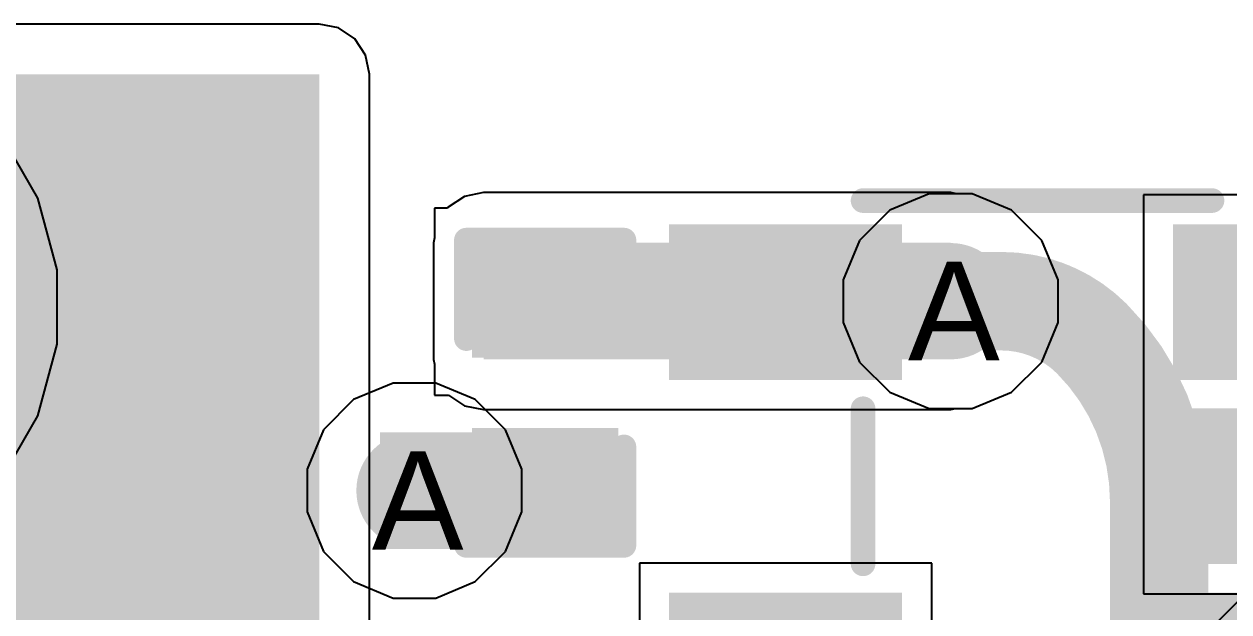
# Model space of a CAD drawing. Header units: inches. Extents: x 0 to 208, y 0 to 213.
# Drawn here: x 5.4922 to 5.7369, y 3.7835 to 3.9029 of the extents above; entities that cross this region are included whole.
import ezdxf

# ---------------------------------------------------------------- set-up
doc = ezdxf.new("R2010")
doc.units = ezdxf.units.IN
doc.header["$MEASUREMENT"] = 0
for name, color, linetype in [('Bottom Layer', 5, 'Continuous'), ('Bottom Overlay', 54, 'Continuous'), ('Bottom Paste', 16, 'Continuous'), ('Bottom Solder', 6, 'Continuous'), ('Drill Drawing', 1, 'Continuous'), ('L2_GND1', 16, 'Continuous'), ('L3_SIG1', 76, 'Continuous'), ('L4_PWR', 90, 'Continuous'), ('L5_GND2', 156, 'Continuous'), ('L6_SIG2', 130, 'Continuous'), ('L7_GND3', 216, 'Continuous'), ('Top Layer', 1, 'Continuous'), ('Via Holes', 16, 'Continuous')]:
    doc.layers.add(name, color=color, linetype=linetype)
doc.styles.add('Arial', font='', dxfattribs={"height": 0.2})
doc.styles.get('Arial').set_extended_font_data('Arial')

# ---------------------------------------------------------------- blocks, each defined once
blk = doc.blocks.new('SC_74A_B_20')
at = {"layer": 'Bottom Layer'}
for points in [[(-0.0315008, 0.0255888), (-0.0708708, 0.0255888), (-0.0708708, 0.0492108), (-0.0315008, 0.0492108)], [(0.0708692, 0.0255888), (0.0314992, 0.0255888), (0.0314992, 0.0492108), (0.0708692, 0.0492108)], [(-0.0315008, -0.0118112), (-0.0708708, -0.0118112), (-0.0708708, 0.0118108), (-0.0315008, 0.0118108)], [(-0.0315008, -0.0492112), (-0.0708708, -0.0492112), (-0.0708708, -0.0255892), (-0.0315008, -0.0255892)], [(0.0708692, -0.0492112), (0.0314992, -0.0492112), (0.0314992, -0.0255892), (0.0708692, -0.0255892)]]:
    blk.add_hatch(color=5, dxfattribs=at).paths.add_polyline_path(points)
at = {"layer": 'Bottom Paste'}
for points in [[(-0.0315008, 0.0255888), (-0.0708708, 0.0255888), (-0.0708708, 0.0492108), (-0.0315008, 0.0492108)], [(0.0708692, 0.0255888), (0.0314992, 0.0255888), (0.0314992, 0.0492108), (0.0708692, 0.0492108)], [(-0.0315008, -0.0118112), (-0.0708708, -0.0118112), (-0.0708708, 0.0118108), (-0.0315008, 0.0118108)], [(-0.0315008, -0.0492112), (-0.0708708, -0.0492112), (-0.0708708, -0.0255892), (-0.0315008, -0.0255892)], [(0.0708692, -0.0492112), (0.0314992, -0.0492112), (0.0314992, -0.0255892), (0.0708692, -0.0255892)]]:
    blk.add_hatch(color=16, dxfattribs=at).paths.add_polyline_path(points)
at = {"layer": 'Bottom Solder'}
for points in [[(-0.0275008, 0.0215888), (-0.0748708, 0.0215888), (-0.0748708, 0.0532108), (-0.0275008, 0.0532108)], [(0.0748692, 0.0215888), (0.0274992, 0.0215888), (0.0274992, 0.0532108), (0.0748692, 0.0532108)], [(-0.0275008, -0.0158112), (-0.0748708, -0.0158112), (-0.0748708, 0.0158108), (-0.0275008, 0.0158108)], [(-0.0275008, -0.0532112), (-0.0748708, -0.0532112), (-0.0748708, -0.0215892), (-0.0275008, -0.0215892)], [(0.0748692, -0.0532112), (0.0274992, -0.0532112), (0.0274992, -0.0215892), (0.0748692, -0.0215892)]]:
    blk.add_hatch(color=6, dxfattribs=at).paths.add_polyline_path(points)
at = {"layer": 'Bottom Overlay'}
for points in [[(0.0354342, 0.0580218, 0.005, 0.005, 0), (-0.0354318, 0.0580218, 0.005, 0.005, 0)], [(0.0354342, 0.0157458, 0.005, 0.005, 0), (0.0354342, -0.0157502, 0.005, 0.005, 0)], [(-0.0835278, -0.0320002, 0.005, 0.005, 0), (-0.0835278, -0.0420002, 0.005, 0.005, 0)], [(-0.0785278, -0.0370002, 0.005, 0.005, 0), (-0.0835278, -0.0320002, 0.005, 0.005, 0)], [(-0.0785278, -0.0370002, 0.005, 0.005, 0), (-0.0835278, -0.0420002, 0.005, 0.005, 0)], [(0.0354342, -0.0580262, 0.005, 0.005, 0), (-0.0354318, -0.0580262, 0.005, 0.005, 0)]]:
    blk.add_lwpolyline(points, format="xyseb", dxfattribs=at)
for points in [[(-0.0366818, 0.0580218, 0.0025, 0.0025, 1), (-0.0341818, 0.0580218, 0.0025, 0.0025, 1)], [(0.0341842, 0.0580218, 0.0025, 0.0025, 1), (0.0366842, 0.0580218, 0.0025, 0.0025, 1)], [(0.0341842, 0.0157458, 0.0025, 0.0025, 1), (0.0366842, 0.0157458, 0.0025, 0.0025, 1)], [(0.0341842, -0.0157502, 0.0025, 0.0025, 1), (0.0366842, -0.0157502, 0.0025, 0.0025, 1)], [(-0.0847778, -0.0320002, 0.0025, 0.0025, 1), (-0.0822778, -0.0320002, 0.0025, 0.0025, 1)], [(-0.0847778, -0.0320002, 0.0025, 0.0025, 1), (-0.0822778, -0.0320002, 0.0025, 0.0025, 1)], [(-0.0797778, -0.0370002, 0.0025, 0.0025, 1), (-0.0772778, -0.0370002, 0.0025, 0.0025, 1)], [(-0.0797778, -0.0370002, 0.0025, 0.0025, 1), (-0.0772778, -0.0370002, 0.0025, 0.0025, 1)], [(-0.0847778, -0.0420002, 0.0025, 0.0025, 1), (-0.0822778, -0.0420002, 0.0025, 0.0025, 1)], [(-0.0847778, -0.0420002, 0.0025, 0.0025, 1), (-0.0822778, -0.0420002, 0.0025, 0.0025, 1)], [(-0.0366818, -0.0580262, 0.0025, 0.0025, 1), (-0.0341818, -0.0580262, 0.0025, 0.0025, 1)], [(0.0341842, -0.0580262, 0.0025, 0.0025, 1), (0.0366842, -0.0580262, 0.0025, 0.0025, 1)]]:
    blk.add_lwpolyline(points, format="xyseb", close=True, dxfattribs=at)
blk = doc.blocks.new('C___0402_B_61')
at = {"layer": 'Bottom Layer'}
for points in [[(-0.009499800000000001, 0.0125002), (-0.0094998, -0.0124998), (-0.0274998, -0.0124998), (-0.0274998, 0.0125002)], [(0.0275002, 0.0125002), (0.0275002, -0.0124998), (0.009500200000000002, -0.0124998), (0.009500199999999999, 0.0125002)]]:
    blk.add_hatch(color=5, dxfattribs=at).paths.add_polyline_path(points)
at = {"layer": 'Bottom Paste'}
for points in [[(-0.009499800000000001, 0.0125002), (-0.0094998, -0.0124998), (-0.0274998, -0.0124998), (-0.0274998, 0.0125002)], [(0.0275002, 0.0125002), (0.0275002, -0.0124998), (0.009500200000000002, -0.0124998), (0.009500199999999999, 0.0125002)]]:
    blk.add_hatch(color=16, dxfattribs=at).paths.add_polyline_path(points)
at = {"layer": 'Bottom Solder'}
for points in [[(-0.007137600000000002, 0.0148624), (-0.007137599999999998, -0.014862), (-0.029862, -0.014862), (-0.029862, 0.0148624)], [(0.0298624, 0.0148624), (0.0298624, -0.014862), (0.007138000000000001, -0.014862), (0.007137999999999999, 0.0148624)]]:
    blk.add_hatch(color=6, dxfattribs=at).paths.add_polyline_path(points)
at = {"layer": 'Bottom Overlay'}
for points in [[(-0.0309998, 0.0160002, 0.005, 0.005, 0), (-0.0309998, -0.0159998, 0.005, 0.005, 0)], [(-0.0309998, 0.0160002, 0.005, 0.005, 0), (-0.0109998, 0.0160002, 0.005, 0.005, 0)], [(0.0110002, 0.0160002, 0.005, 0.005, 0), (0.0310002, 0.0160002, 0.005, 0.005, 0)], [(0.0310002, 0.0160002, 0.005, 0.005, 0), (0.0310002, -0.0159998, 0.005, 0.005, 0)], [(-0.0309998, -0.0159998, 0.005, 0.005, 0), (-0.0109998, -0.0159998, 0.005, 0.005, 0)], [(0.0110002, -0.0159998, 0.005, 0.005, 0), (0.0310002, -0.0159998, 0.005, 0.005, 0)]]:
    blk.add_lwpolyline(points, format="xyseb", dxfattribs=at)
for points in [[(-0.0322498, 0.0160002, 0.0025, 0.0025, 1), (-0.0297498, 0.0160002, 0.0025, 0.0025, 1)], [(-0.0322498, 0.0160002, 0.0025, 0.0025, 1), (-0.0297498, 0.0160002, 0.0025, 0.0025, 1)], [(-0.0122498, 0.0160002, 0.0025, 0.0025, 1), (-0.0097498, 0.0160002, 0.0025, 0.0025, 1)], [(0.0097502, 0.0160002, 0.0025, 0.0025, 1), (0.0122502, 0.0160002, 0.0025, 0.0025, 1)], [(0.0297502, 0.0160002, 0.0025, 0.0025, 1), (0.0322502, 0.0160002, 0.0025, 0.0025, 1)], [(0.0297502, 0.0160002, 0.0025, 0.0025, 1), (0.0322502, 0.0160002, 0.0025, 0.0025, 1)], [(-0.0322498, -0.0159998, 0.0025, 0.0025, 1), (-0.0297498, -0.0159998, 0.0025, 0.0025, 1)], [(-0.0322498, -0.0159998, 0.0025, 0.0025, 1), (-0.0297498, -0.0159998, 0.0025, 0.0025, 1)], [(-0.0122498, -0.0159998, 0.0025, 0.0025, 1), (-0.0097498, -0.0159998, 0.0025, 0.0025, 1)], [(0.0097502, -0.0159998, 0.0025, 0.0025, 1), (0.0122502, -0.0159998, 0.0025, 0.0025, 1)], [(0.0297502, -0.0159998, 0.0025, 0.0025, 1), (0.0322502, -0.0159998, 0.0025, 0.0025, 1)], [(0.0297502, -0.0159998, 0.0025, 0.0025, 1), (0.0322502, -0.0159998, 0.0025, 0.0025, 1)]]:
    blk.add_lwpolyline(points, format="xyseb", close=True, dxfattribs=at)

msp = doc.modelspace()

# ---------------------------------------------------------------- hatches: boundary and pattern name
at = {"layer": 'Bottom Layer'}
for points in [[(5.3659458, 3.7148462), (5.5084998, 3.7148462), (5.5084998, 3.8926702), (5.3659458, 3.8926702)], [(5.48211, 3.7343682), (5.55211, 3.7343682), (5.55211, 3.8926702), (5.48211, 3.8926702)], [(5.6803578, 3.8347802), (5.6803578, 3.8584462), (5.5854998, 3.8584462), (5.5854998, 3.8347802)], [(5.5644618, 3.8199402), (5.5644618, 3.7962742), (5.6104998, 3.7962742), (5.6104998, 3.8199402)]]:
    msp.add_hatch(color=5, dxfattribs=at).paths.add_polyline_path(points)
h = msp.add_hatch(color=5, dxfattribs=at)
edge = h.paths.add_edge_path()
edge.add_arc((5.6803578, 3.8465922), 0.011811, 0, 360)
h = msp.add_hatch(color=5, dxfattribs=at)
edge = h.paths.add_edge_path()
edge.add_arc((5.5714618, 3.8081282), 0.011811, 0, 360)
at = {"layer": 'L2_GND1'}
h = msp.add_hatch(color=16, dxfattribs=at)
edge = h.paths.add_edge_path()
edge.add_arc((5.6803578, 3.8465922), 0.011811, 0, 360)
h = msp.add_hatch(color=16, dxfattribs=at)
edge = h.paths.add_edge_path()
edge.add_arc((5.5714618, 3.8081282), 0.011811, 0, 360)
at = {"layer": 'L3_SIG1'}
h = msp.add_hatch(color=76, dxfattribs=at)
edge = h.paths.add_edge_path()
edge.add_arc((5.6803578, 3.8465922), 0.011811, 0, 360)
h = msp.add_hatch(color=76, dxfattribs=at)
edge = h.paths.add_edge_path()
edge.add_arc((5.5714618, 3.8081282), 0.011811, 0, 360)
at = {"layer": 'L4_PWR'}
h = msp.add_hatch(color=90, dxfattribs=at)
edge = h.paths.add_edge_path()
edge.add_arc((5.6803578, 3.8465922), 0.011811, 0, 360)
h = msp.add_hatch(color=90, dxfattribs=at)
edge = h.paths.add_edge_path()
edge.add_arc((5.5714618, 3.8081282), 0.011811, 0, 360)
at = {"layer": 'L5_GND2'}
h = msp.add_hatch(color=156, dxfattribs=at)
edge = h.paths.add_edge_path()
edge.add_arc((5.6803578, 3.8465922), 0.011811, 0, 360)
h = msp.add_hatch(color=156, dxfattribs=at)
edge = h.paths.add_edge_path()
edge.add_arc((5.5714618, 3.8081282), 0.011811, 0, 360)
at = {"layer": 'L6_SIG2'}
h = msp.add_hatch(color=130, dxfattribs=at)
edge = h.paths.add_edge_path()
edge.add_arc((5.6803578, 3.8465922), 0.011811, 0, 360)
h = msp.add_hatch(color=130, dxfattribs=at)
edge = h.paths.add_edge_path()
edge.add_arc((5.5714618, 3.8081282), 0.011811, 0, 360)
at = {"layer": 'L7_GND3'}
h = msp.add_hatch(color=216, dxfattribs=at)
edge = h.paths.add_edge_path()
edge.add_arc((5.6803578, 3.8465922), 0.011811, 0, 360)
h = msp.add_hatch(color=216, dxfattribs=at)
edge = h.paths.add_edge_path()
edge.add_arc((5.5714618, 3.8081282), 0.011811, 0, 360)
at = {"layer": 'Top Layer'}
h = msp.add_hatch(color=1, dxfattribs=at)
edge = h.paths.add_edge_path()
edge.add_arc((5.6803578, 3.8465922), 0.011811, 0, 360)
h = msp.add_hatch(color=1, dxfattribs=at)
edge = h.paths.add_edge_path()
edge.add_arc((5.5714618, 3.8081282), 0.011811, 0, 360)
at = {"layer": 'Via Holes'}
h = msp.add_hatch(color=7, dxfattribs=at)
edge = h.paths.add_edge_path()
edge.add_arc((5.6803578, 3.8465922), 0.0059055, 0, 360)
h = msp.add_hatch(color=7, dxfattribs=at)
edge = h.paths.add_edge_path()
edge.add_arc((5.5714618, 3.8081282), 0.0059055, 0, 360)

# ---------------------------------------------------------------- linework, layer by layer
at = {"layer": 'Bottom Layer'}
for p, q in [((5.55211, 3.9028662), (5.4592887, 3.9028662)), ((5.5560118, 3.9020901), (5.55211, 3.9028662)), ((5.5593196, 3.8998799), (5.5560118, 3.9020901)), ((5.5615298, 3.8965721), (5.5593196, 3.8998799)), ((5.5623059, 3.8926703), (5.5615298, 3.8965721)), ((5.5623059, 3.7343682), (5.5623059, 3.8926703)), ((5.5854998, 3.8686421), (5.581598, 3.867866)), ((5.6803578, 3.8686421), (5.5854998, 3.8686421)), ((5.6815589, 3.8684032), (5.6803578, 3.8686421)), ((5.581598, 3.867866), (5.5782902, 3.8656558)), ((5.6846963, 3.8684032), (5.6815589, 3.8684032)), ((5.6927127, 3.8650827), (5.6846963, 3.8684032)), ((5.7788708, 3.8682112), (5.7195008, 3.8682112)), ((5.7195008, 3.8682112), (5.7195008, 3.8245892)), ((5.5781862, 3.8655002), (5.5754998, 3.8655002)), ((5.5754998, 3.8655002), (5.5754998, 3.8594311)), ((5.5782902, 3.8656558), (5.5781862, 3.8655002)), ((5.6988483, 3.8589471), (5.6927127, 3.8650827)), ((5.5754998, 3.8594311), (5.5753039, 3.8584462)), ((5.7021688, 3.8509307), (5.6988483, 3.8589471)), ((5.5753039, 3.8584462), (5.5753039, 3.8347802)), ((5.7021688, 3.8422537), (5.7021688, 3.8509307)), ((5.6988483, 3.8342373), (5.7021688, 3.8422537)), ((5.5753039, 3.8347802), (5.5754998, 3.8337953)), ((5.5754998, 3.8337953), (5.5754998, 3.8275002)), ((5.6927127, 3.8281017), (5.6988483, 3.8342373)), ((5.5754998, 3.8275002), (5.5783956, 3.8275002)), ((5.5783956, 3.8275002), (5.581598, 3.8253604)), ((5.6846963, 3.8247812), (5.6927127, 3.8281017)), ((5.581598, 3.8253604), (5.5854998, 3.8245843)), ((5.5854998, 3.8245843), (5.6803578, 3.8245843)), ((5.6803578, 3.8245843), (5.6813477, 3.8247812)), ((5.6813477, 3.8247812), (5.6846963, 3.8247812)), ((5.7195008, 3.8245892), (5.7195008, 3.7871892)), ((5.6765008, 3.7934112), (5.6171308, 3.7934112)), ((5.6171308, 3.7934112), (5.6171308, 3.7497892)), ((5.6765008, 3.7497893), (5.6765008, 3.7934112)), ((5.7195008, 3.7871892), (5.7788708, 3.7871892))]:
    msp.add_line(p, q, dxfattribs=at)
for points in [[(5.5979998, 3.8465002, 0.02, 0.02, 0), (5.5980498, 3.8464502, 0.02, 0.02, 0)], [(5.5980498, 3.8464502, 0.02, 0.02, 0), (5.6467658, 3.8464502, 0.02, 0.02, 0)], [(5.6467658, 3.8464502, 0.02, 0.02, 0), (5.6468158, 3.8464002, 0.02, 0.02, 0)]]:
    msp.add_lwpolyline(points, format="xyseb", dxfattribs=at)
for points in [[(5.5929998, 3.8465002, 0.01, 0.01, 1), (5.6029998, 3.8465002, 0.01, 0.01, 1)], [(5.5930498, 3.8464502, 0.01, 0.01, 1), (5.6030498, 3.8464502, 0.01, 0.01, 1)], [(5.5930498, 3.8464502, 0.01, 0.01, 1), (5.6030498, 3.8464502, 0.01, 0.01, 1)], [(5.6417658, 3.8464502, 0.01, 0.01, 1), (5.6517658, 3.8464502, 0.01, 0.01, 1)], [(5.6417658, 3.8464502, 0.01, 0.01, 1), (5.6517658, 3.8464502, 0.01, 0.01, 1)], [(5.6418158, 3.8464002, 0.01, 0.01, 1), (5.6518158, 3.8464002, 0.01, 0.01, 1)]]:
    msp.add_lwpolyline(points, format="xyseb", close=True, dxfattribs=at)
at = {"layer": 'L2_GND1'}
for p, q in [((5.6760193, 3.8684032), (5.6680029, 3.8650827)), ((5.6846963, 3.8684032), (5.6760193, 3.8684032)), ((5.6927127, 3.8650827), (5.6846963, 3.8684032)), ((5.6680029, 3.8650827), (5.6618673, 3.8589471)), ((5.6988483, 3.8589471), (5.6927127, 3.8650827)), ((5.6618673, 3.8589471), (5.6585468, 3.8509307)), ((5.7021688, 3.8509307), (5.6988483, 3.8589471)), ((5.6585468, 3.8509307), (5.6585468, 3.8422537)), ((5.7021688, 3.8422537), (5.7021688, 3.8509307)), ((5.6585468, 3.8422537), (5.6618673, 3.8342373)), ((5.6988483, 3.8342373), (5.7021688, 3.8422537)), ((5.6618673, 3.8342373), (5.6680029, 3.8281017)), ((5.6927127, 3.8281017), (5.6988483, 3.8342373)), ((5.5671233, 3.8299392), (5.5591069, 3.8266187)), ((5.5758003, 3.8299392), (5.5671233, 3.8299392)), ((5.5838167, 3.8266187), (5.5758003, 3.8299392)), ((5.6680029, 3.8281017), (5.6760193, 3.8247812)), ((5.6846963, 3.8247812), (5.6927127, 3.8281017)), ((5.5591069, 3.8266187), (5.5529713, 3.8204831)), ((5.5899523, 3.8204831), (5.5838167, 3.8266187)), ((5.6760193, 3.8247812), (5.6846963, 3.8247812)), ((5.5529713, 3.8204831), (5.5496508, 3.8124667)), ((5.5932728, 3.8124667), (5.5899523, 3.8204831)), ((5.5496508, 3.8124667), (5.5496508, 3.8037897)), ((5.5932728, 3.8037897), (5.5932728, 3.8124667)), ((5.5496508, 3.8037897), (5.5529713, 3.7957733)), ((5.5899523, 3.7957733), (5.5932728, 3.8037897)), ((5.5529713, 3.7957733), (5.5591069, 3.7896377)), ((5.5838167, 3.7896377), (5.5899523, 3.7957733)), ((5.5591069, 3.7896377), (5.5671233, 3.7863172)), ((5.5758003, 3.7863172), (5.5838167, 3.7896377)), ((5.5671233, 3.7863172), (5.5758003, 3.7863172))]:
    msp.add_line(p, q, dxfattribs=at)
at = {"layer": 'L3_SIG1'}
for p, q in [((5.4949728, 3.8675216), (5.4874365, 3.8805749)), ((5.4988739, 3.8529625), (5.4949728, 3.8675216)), ((5.6760193, 3.8684032), (5.6680029, 3.8650827)), ((5.6846963, 3.8684032), (5.6760193, 3.8684032)), ((5.6927127, 3.8650827), (5.6846963, 3.8684032)), ((5.6680029, 3.8650827), (5.6618673, 3.8589471)), ((5.6988483, 3.8589471), (5.6927127, 3.8650827)), ((5.6618673, 3.8589471), (5.6585468, 3.8509307)), ((5.7021688, 3.8509307), (5.6988483, 3.8589471)), ((5.4988739, 3.8378899), (5.4988739, 3.8529625)), ((5.6585468, 3.8509307), (5.6585468, 3.8422537)), ((5.7021688, 3.8422537), (5.7021688, 3.8509307)), ((5.6585468, 3.8422537), (5.6618673, 3.8342373)), ((5.6988483, 3.8342373), (5.7021688, 3.8422537)), ((5.4949728, 3.8233308), (5.4988739, 3.8378899)), ((5.6618673, 3.8342373), (5.6680029, 3.8281017)), ((5.6927127, 3.8281017), (5.6988483, 3.8342373)), ((5.6680029, 3.8281017), (5.6760193, 3.8247812)), ((5.6846963, 3.8247812), (5.6927127, 3.8281017)), ((5.6760193, 3.8247812), (5.6846963, 3.8247812)), ((5.4874365, 3.8102775), (5.4949728, 3.8233308))]:
    msp.add_line(p, q, dxfattribs=at)
at = {"layer": 'L4_PWR'}
for p, q in [((5.4949728, 3.8675216), (5.4874365, 3.8805749)), ((5.4988739, 3.8529625), (5.4949728, 3.8675216)), ((5.4988739, 3.8378899), (5.4988739, 3.8529625)), ((5.4949728, 3.8233308), (5.4988739, 3.8378899)), ((5.5671233, 3.8299392), (5.5591069, 3.8266187)), ((5.5758003, 3.8299392), (5.5671233, 3.8299392)), ((5.5838167, 3.8266187), (5.5758003, 3.8299392)), ((5.5591069, 3.8266187), (5.5529713, 3.8204831)), ((5.5899523, 3.8204831), (5.5838167, 3.8266187)), ((5.4874365, 3.8102775), (5.4949728, 3.8233308)), ((5.5529713, 3.8204831), (5.5496508, 3.8124667)), ((5.5932728, 3.8124667), (5.5899523, 3.8204831)), ((5.5496508, 3.8124667), (5.5496508, 3.8037897)), ((5.5932728, 3.8037897), (5.5932728, 3.8124667)), ((5.5496508, 3.8037897), (5.5529713, 3.7957733)), ((5.5899523, 3.7957733), (5.5932728, 3.8037897)), ((5.5529713, 3.7957733), (5.5591069, 3.7896377)), ((5.5838167, 3.7896377), (5.5899523, 3.7957733)), ((5.5591069, 3.7896377), (5.5671233, 3.7863172)), ((5.5758003, 3.7863172), (5.5838167, 3.7896377)), ((5.5671233, 3.7863172), (5.5758003, 3.7863172))]:
    msp.add_line(p, q, dxfattribs=at)
for points in [[(5.6803578, 3.8465922, 0.02, 0.02, 0), (5.6906718, 3.8465922, 0.02, 0.02, 0)], [(5.6906708, 3.8465922, 0.02, 0.02, -0.1989123116787687), (5.709, 3.839, 0.02, 0.02, 0)], [(5.6906708, 3.8465922, 0.02, 0.02, -0.198912367379658), (5.709, 3.839, 0.02, 0.02, 0)], [(5.6906708, 3.8465922, 0.02, 0.02, -0.1989123116787687), (5.709, 3.839, 0.02, 0.02, 0)], [(5.6906708, 3.8465922, 0.02, 0.02, -0.1989123116787687), (5.709, 3.839, 0.02, 0.02, 0)], [(5.709, 3.839, 0.02, 0.02, -0.1989122555379153), (5.7227058, 3.8059113, 0.02, 0.02, 0)], [(5.709, 3.839, 0.02, 0.02, -0.1989122555379153), (5.7227058, 3.8059113, 0.02, 0.02, 0)], [(5.709, 3.839, 0.02, 0.02, -0.198912367379658), (5.7227058, 3.8059113, 0.02, 0.02, 0)], [(5.709, 3.839, 0.02, 0.02, -0.1989122555379153), (5.7227058, 3.8059113, 0.02, 0.02, 0)], [(5.7227058, 3.5213822, 0.02, 0.02, 0), (5.7227058, 3.8059122, 0.02, 0.02, 0)]]:
    msp.add_lwpolyline(points, format="xyseb", dxfattribs=at)
for points in [[(5.6753578, 3.8465922, 0.01, 0.01, 1), (5.6853578, 3.8465922, 0.01, 0.01, 1)], [(5.6856708, 3.8465922, 0.01, 0.01, 1), (5.6956708, 3.8465922, 0.01, 0.01, 1)], [(5.6856708, 3.8465922, 0.01, 0.01, 1), (5.6956708, 3.8465922, 0.01, 0.01, 1)], [(5.6856708, 3.8465922, 0.01, 0.01, 1), (5.6956708, 3.8465922, 0.01, 0.01, 1)], [(5.6856708, 3.8465922, 0.01, 0.01, 1), (5.6956708, 3.8465922, 0.01, 0.01, 1)], [(5.6856718, 3.8465922, 0.01, 0.01, 1), (5.6956718, 3.8465922, 0.01, 0.01, 1)], [(5.704, 3.839, 0.01, 0.01, 1), (5.714, 3.839, 0.01, 0.01, 1)], [(5.704, 3.839, 0.01, 0.01, 1), (5.714, 3.839, 0.01, 0.01, 1)], [(5.704, 3.839, 0.01, 0.01, 1), (5.714, 3.839, 0.01, 0.01, 1)], [(5.704, 3.839, 0.01, 0.01, 1), (5.714, 3.839, 0.01, 0.01, 1)], [(5.704, 3.839, 0.01, 0.01, 1), (5.714, 3.839, 0.01, 0.01, 1)], [(5.704, 3.839, 0.01, 0.01, 1), (5.714, 3.839, 0.01, 0.01, 1)], [(5.704, 3.839, 0.01, 0.01, 1), (5.714, 3.839, 0.01, 0.01, 1)], [(5.704, 3.839, 0.01, 0.01, 1), (5.714, 3.839, 0.01, 0.01, 1)], [(5.7177058, 3.8059122, 0.01, 0.01, 1), (5.7277058, 3.8059122, 0.01, 0.01, 1)], [(5.7177058, 3.8059113, 0.01, 0.01, 1), (5.7277058, 3.8059113, 0.01, 0.01, 1)], [(5.7177058, 3.8059113, 0.01, 0.01, 1), (5.7277058, 3.8059113, 0.01, 0.01, 1)], [(5.7177058, 3.8059113, 0.01, 0.01, 1), (5.7277058, 3.8059113, 0.01, 0.01, 1)], [(5.7177058, 3.8059113, 0.01, 0.01, 1), (5.7277058, 3.8059113, 0.01, 0.01, 1)]]:
    msp.add_lwpolyline(points, format="xyseb", close=True, dxfattribs=at)
at = {"layer": 'L5_GND2'}
for p, q in [((5.4949728, 3.8675216), (5.4874365, 3.8805749)), ((5.4988739, 3.8529625), (5.4949728, 3.8675216)), ((5.6760193, 3.8684032), (5.6680029, 3.8650827)), ((5.6846963, 3.8684032), (5.6760193, 3.8684032)), ((5.6927127, 3.8650827), (5.6846963, 3.8684032)), ((5.6680029, 3.8650827), (5.6618673, 3.8589471)), ((5.6988483, 3.8589471), (5.6927127, 3.8650827)), ((5.6618673, 3.8589471), (5.6585468, 3.8509307)), ((5.7021688, 3.8509307), (5.6988483, 3.8589471)), ((5.4988739, 3.8378899), (5.4988739, 3.8529625)), ((5.6585468, 3.8509307), (5.6585468, 3.8422537)), ((5.7021688, 3.8422537), (5.7021688, 3.8509307)), ((5.6585468, 3.8422537), (5.6618673, 3.8342373)), ((5.6988483, 3.8342373), (5.7021688, 3.8422537)), ((5.4949728, 3.8233308), (5.4988739, 3.8378899)), ((5.6618673, 3.8342373), (5.6680029, 3.8281017)), ((5.6927127, 3.8281017), (5.6988483, 3.8342373)), ((5.6680029, 3.8281017), (5.6760193, 3.8247812)), ((5.6846963, 3.8247812), (5.6927127, 3.8281017)), ((5.6760193, 3.8247812), (5.6846963, 3.8247812)), ((5.4874365, 3.8102775), (5.4949728, 3.8233308))]:
    msp.add_line(p, q, dxfattribs=at)
at = {"layer": 'L6_SIG2'}
for p, q in [((5.4949728, 3.8675216), (5.4874365, 3.8805749)), ((5.4988739, 3.8529625), (5.4949728, 3.8675216)), ((5.6760193, 3.8684032), (5.6680029, 3.8650827)), ((5.6846963, 3.8684032), (5.6760193, 3.8684032)), ((5.6927127, 3.8650827), (5.6846963, 3.8684032)), ((5.6680029, 3.8650827), (5.6618673, 3.8589471)), ((5.6988483, 3.8589471), (5.6927127, 3.8650827)), ((5.6618673, 3.8589471), (5.6585468, 3.8509307)), ((5.7021688, 3.8509307), (5.6988483, 3.8589471)), ((5.4988739, 3.8378899), (5.4988739, 3.8529625)), ((5.6585468, 3.8509307), (5.6585468, 3.8422537)), ((5.7021688, 3.8422537), (5.7021688, 3.8509307)), ((5.6585468, 3.8422537), (5.6618673, 3.8342373)), ((5.6988483, 3.8342373), (5.7021688, 3.8422537)), ((5.4949728, 3.8233308), (5.4988739, 3.8378899)), ((5.6618673, 3.8342373), (5.6680029, 3.8281017)), ((5.6927127, 3.8281017), (5.6988483, 3.8342373)), ((5.6680029, 3.8281017), (5.6760193, 3.8247812)), ((5.6846963, 3.8247812), (5.6927127, 3.8281017)), ((5.6760193, 3.8247812), (5.6846963, 3.8247812)), ((5.4874365, 3.8102775), (5.4949728, 3.8233308)), ((5.7609168, 3.8078761), (5.6619065, 3.7088659))]:
    msp.add_line(p, q, dxfattribs=at)
at = {"layer": 'L7_GND3'}
for p, q in [((5.4949728, 3.8675216), (5.4874365, 3.8805749)), ((5.4988739, 3.8529625), (5.4949728, 3.8675216)), ((5.6760193, 3.8684032), (5.6680029, 3.8650827)), ((5.6846963, 3.8684032), (5.6760193, 3.8684032)), ((5.6927127, 3.8650827), (5.6846963, 3.8684032)), ((5.6680029, 3.8650827), (5.6618673, 3.8589471)), ((5.6988483, 3.8589471), (5.6927127, 3.8650827)), ((5.6618673, 3.8589471), (5.6585468, 3.8509307)), ((5.7021688, 3.8509307), (5.6988483, 3.8589471)), ((5.4988739, 3.8378899), (5.4988739, 3.8529625)), ((5.6585468, 3.8509307), (5.6585468, 3.8422537)), ((5.7021688, 3.8422537), (5.7021688, 3.8509307)), ((5.6585468, 3.8422537), (5.6618673, 3.8342373)), ((5.6988483, 3.8342373), (5.7021688, 3.8422537)), ((5.4949728, 3.8233308), (5.4988739, 3.8378899)), ((5.6618673, 3.8342373), (5.6680029, 3.8281017)), ((5.6927127, 3.8281017), (5.6988483, 3.8342373)), ((5.6680029, 3.8281017), (5.6760193, 3.8247812)), ((5.6846963, 3.8247812), (5.6927127, 3.8281017)), ((5.6760193, 3.8247812), (5.6846963, 3.8247812)), ((5.4874365, 3.8102775), (5.4949728, 3.8233308))]:
    msp.add_line(p, q, dxfattribs=at)
at = {"layer": 'Top Layer'}
for p, q in [((5.4949728, 3.8675216), (5.4874365, 3.8805749)), ((5.4988739, 3.8529625), (5.4949728, 3.8675216)), ((5.6760193, 3.8684032), (5.6680029, 3.8650827)), ((5.6846963, 3.8684032), (5.6760193, 3.8684032)), ((5.6927127, 3.8650827), (5.6846963, 3.8684032)), ((5.6680029, 3.8650827), (5.6618673, 3.8589471)), ((5.6988483, 3.8589471), (5.6927127, 3.8650827)), ((5.6618673, 3.8589471), (5.6585468, 3.8509307)), ((5.7021688, 3.8509307), (5.6988483, 3.8589471)), ((5.4988739, 3.8378899), (5.4988739, 3.8529625)), ((5.6585468, 3.8509307), (5.6585468, 3.8422537)), ((5.7021688, 3.8422537), (5.7021688, 3.8509307)), ((5.6585468, 3.8422537), (5.6618673, 3.8342373)), ((5.6988483, 3.8342373), (5.7021688, 3.8422537)), ((5.4949728, 3.8233308), (5.4988739, 3.8378899)), ((5.6618673, 3.8342373), (5.6680029, 3.8281017)), ((5.6927127, 3.8281017), (5.6988483, 3.8342373)), ((5.6680029, 3.8281017), (5.6760193, 3.8247812)), ((5.6846963, 3.8247812), (5.6927127, 3.8281017)), ((5.6760193, 3.8247812), (5.6846963, 3.8247812)), ((5.4874365, 3.8102775), (5.4949728, 3.8233308))]:
    msp.add_line(p, q, dxfattribs=at)

# ---------------------------------------------------------------- block references
for name, p, rotation in [('SC_74A_B_20', (5.698, 3.809), 180), ('C___0402_B_61', (5.598, 3.828), 90)]:
    msp.add_blockref(name, p, dxfattribs=dict(rotation=rotation))

# ---------------------------------------------------------------- texts
at = {"layer": 'Drill Drawing', "style": 'Arial'}
for p in [(5.6716933, 3.8345955), (5.5627973, 3.7961315)]:
    msp.add_text('A', height=0.02, dxfattribs=at).set_placement(p)

doc.saveas('drawing.dxf')
